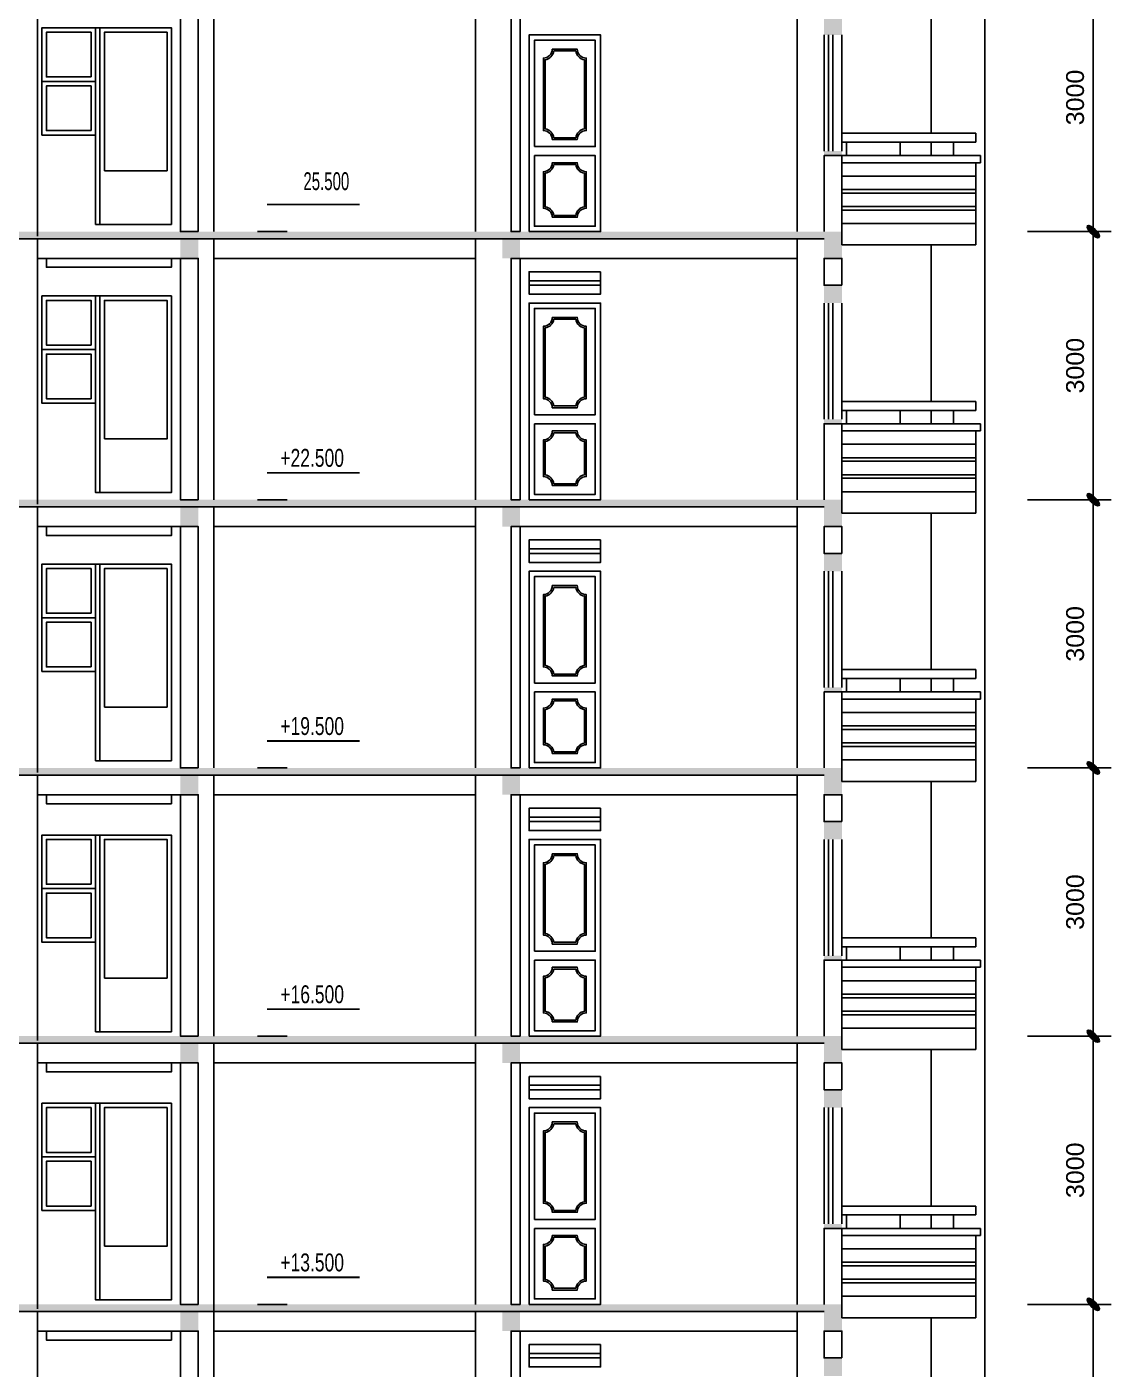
# Model space of a CAD drawing. Extents: x 5324 to 86020, y 1640 to 57560.
# Drawn here: x 19362 to 31492, y 30523 to 45538 of the extents above; entities that cross this region are included whole.
import ezdxf

# ---------------------------------------------------------------- set-up
doc = ezdxf.new("R2010")
doc.units = 0
doc.layers.get('0').update_dxf_attribs({"linetype": 'CONTINUOUS'})
doc.layers.get('DEFPOINTS').update_dxf_attribs({"linetype": 'CONTINUOUS'})
for name, color, linetype in [('BAO', 3, 'CONTINUOUS'), ('CUA', 4, 'CONTINUOUS'), ('DIM', 6, 'CONTINUOUS'), ('MAT_CAT', 5, 'CONTINUOUS'), ('mc1', 7, 'CONTINUOUS'), ('NET', 5, 'CONTINUOUS'), ('TEXT', 7, 'CONTINUOUS'), ('TUONG', 35, 'CONTINUOUS')]:
    doc.layers.add(name, color=color, linetype=linetype)
doc.styles.add('DIM', font='VHELVEN.TTF')
doc.styles.add('VNI-HELVE', font='VHELVEN.TTF')
doc.dimstyles.new('DIM100S', dxfattribs={"dimtxt": 200, "dimasz": 130, "dimexe": 200, "dimexo": 0, "dimgap": 100, "dimtad": 1, "dimdec": 0, "dimrnd": 50, "dimzin": 0, "dimdsep": 46, "dimtxsty": 'VNI-HELVE', "dimblk1": 'ARCHTICK', "dimblk2": 'ARCHTICK', "dimsah": 1, "dimcen": 0, "dimclrd": 6, "dimclre": 6, "dimclrt": 6, "dimadec": 0, "dimazin": 0, "dimtfac": 1, "dimtdec": 0, "dimtofl": 0, "dimtmove": 0, "dimatfit": 3, "dimfxl": 0, "dimtolj": 1, "dimtzin": 0, "dimarcsym": 0})

# ---------------------------------------------------------------- blocks, each defined once
blk = doc.blocks.new('_ArchTick')
h = blk.add_hatch(color=256)
edge = h.paths.add_edge_path()
edge.add_ellipse((0, 0), major_axis=(0.5, 0.5), ratio=0.348148, start_angle=0, end_angle=360)
blk.add_ellipse((0, 0), major_axis=(0.5, 0.5), ratio=0.348148)
blk = doc.blocks.new('*D5')
at = {"color": 6, "linetype": 'ByBlock'}
for p, q in [((30555, 34248), (31492, 34248)), ((31292, 31248), (31292, 34248)), ((30555, 31248), (31492, 31248))]:
    blk.add_line(p, q, dxfattribs=at)
at = {"layer": 'DEFPOINTS', "color": 0, "linetype": 'ByBlock'}
for p in [(30555, 34248), (31292, 34248), (30555, 31248)]:
    blk.add_point(p, dxfattribs=at)
at = {"color": 6, "linetype": 'ByBlock', "xscale": 130, "yscale": 130, "zscale": 130}
for p, rotation in [((31292, 34248), 90), ((31292, 31248), 270)]:
    blk.add_blockref('_ArchTick', p, dxfattribs=dict(at, rotation=rotation))
at = {"color": 6, "linetype": 'ByBlock', "insert": (31090, 32748), "char_height": 200, "attachment_point": 5, "rotation": 90, "style": 'VNI-HELVE'}
blk.add_mtext('\\A1;3000', dxfattribs=at)
blk = doc.blocks.new('*D27')
at = {"color": 6, "linetype": 'ByBlock'}
for p, q in [((30555, 31248), (31492, 31248)), ((31292, 28248), (31292, 31248)), ((30555, 28248), (31492, 28248))]:
    blk.add_line(p, q, dxfattribs=at)
at = {"layer": 'DEFPOINTS', "color": 0, "linetype": 'ByBlock'}
for p in [(30555, 31248), (31292, 31248), (30555, 28248)]:
    blk.add_point(p, dxfattribs=at)
at = {"color": 6, "linetype": 'ByBlock', "xscale": 130, "yscale": 130, "zscale": 130}
for p, rotation in [((31292, 31248), 90), ((31292, 28248), 270)]:
    blk.add_blockref('_ArchTick', p, dxfattribs=dict(at, rotation=rotation))
at = {"color": 6, "linetype": 'ByBlock', "insert": (31090, 29748), "char_height": 200, "attachment_point": 5, "rotation": 90, "style": 'VNI-HELVE'}
blk.add_mtext('\\A1;3000', dxfattribs=at)
blk = doc.blocks.new('SB6')
at = {"layer": 'TEXT'}
blk.add_line((-160, 0), (169, 0), dxfattribs=at)
blk.add_lwpolyline([(0, 0, 0, 150, 0), (0, 150, 0, 0, 0), (0, 340, 20, 20, 0)], format="xyseb", dxfattribs=at)
at = {"layer": 'TEXT', "const_width": 20}
blk.add_lwpolyline([(-56, 302), (983, 302)], dxfattribs=at)
at = {"layer": 'TEXT', "color": 7, "style": 'DIM'}
blk.add_attdef('+0.000', (94, 369), '', height=150, dxfattribs=at)
blk = doc.blocks.new('*D31')
at = {"color": 6, "linetype": 'ByBlock'}
for p, q in [((30555, 46248), (31492, 46248)), ((31292, 43248), (31292, 46248)), ((30555, 43248), (31492, 43248))]:
    blk.add_line(p, q, dxfattribs=at)
at = {"layer": 'DEFPOINTS', "color": 0, "linetype": 'ByBlock'}
for p in [(30555, 46248), (31292, 46248), (30555, 43248)]:
    blk.add_point(p, dxfattribs=at)
at = {"color": 6, "linetype": 'ByBlock', "xscale": 130, "yscale": 130, "zscale": 130}
for p, rotation in [((31292, 46248), 90), ((31292, 43248), 270)]:
    blk.add_blockref('_ArchTick', p, dxfattribs=dict(at, rotation=rotation))
at = {"color": 6, "linetype": 'ByBlock', "insert": (31090, 44748), "char_height": 200, "attachment_point": 5, "rotation": 90, "style": 'VNI-HELVE'}
blk.add_mtext('\\A1;3000', dxfattribs=at)
blk = doc.blocks.new('*D32')
at = {"color": 6, "linetype": 'ByBlock'}
for p, q in [((30555, 43248), (31492, 43248)), ((31292, 40248), (31292, 43248)), ((30555, 40248), (31492, 40248))]:
    blk.add_line(p, q, dxfattribs=at)
at = {"layer": 'DEFPOINTS', "color": 0, "linetype": 'ByBlock'}
for p in [(30555, 43248), (31292, 43248), (30555, 40248)]:
    blk.add_point(p, dxfattribs=at)
at = {"color": 6, "linetype": 'ByBlock', "xscale": 130, "yscale": 130, "zscale": 130}
for p, rotation in [((31292, 43248), 90), ((31292, 40248), 270)]:
    blk.add_blockref('_ArchTick', p, dxfattribs=dict(at, rotation=rotation))
at = {"color": 6, "linetype": 'ByBlock', "insert": (31090, 41748), "char_height": 200, "attachment_point": 5, "rotation": 90, "style": 'VNI-HELVE'}
blk.add_mtext('\\A1;3000', dxfattribs=at)
blk = doc.blocks.new('*D33')
at = {"color": 6, "linetype": 'ByBlock'}
for p, q in [((30555, 40248), (31492, 40248)), ((31292, 37248), (31292, 40248)), ((30555, 37248), (31492, 37248))]:
    blk.add_line(p, q, dxfattribs=at)
at = {"layer": 'DEFPOINTS', "color": 0, "linetype": 'ByBlock'}
for p in [(30555, 40248), (31292, 40248), (30555, 37248)]:
    blk.add_point(p, dxfattribs=at)
at = {"color": 6, "linetype": 'ByBlock', "xscale": 130, "yscale": 130, "zscale": 130}
for p, rotation in [((31292, 40248), 90), ((31292, 37248), 270)]:
    blk.add_blockref('_ArchTick', p, dxfattribs=dict(at, rotation=rotation))
at = {"color": 6, "linetype": 'ByBlock', "insert": (31090, 38748), "char_height": 200, "attachment_point": 5, "rotation": 90, "style": 'VNI-HELVE'}
blk.add_mtext('\\A1;3000', dxfattribs=at)
blk = doc.blocks.new('*D34')
at = {"color": 6, "linetype": 'ByBlock'}
for p, q in [((30555, 37248), (31492, 37248)), ((31292, 34248), (31292, 37248)), ((30555, 34248), (31492, 34248))]:
    blk.add_line(p, q, dxfattribs=at)
at = {"layer": 'DEFPOINTS', "color": 0, "linetype": 'ByBlock'}
for p in [(30555, 37248), (31292, 37248), (30555, 34248)]:
    blk.add_point(p, dxfattribs=at)
at = {"color": 6, "linetype": 'ByBlock', "xscale": 130, "yscale": 130, "zscale": 130}
for p, rotation in [((31292, 37248), 90), ((31292, 34248), 270)]:
    blk.add_blockref('_ArchTick', p, dxfattribs=dict(at, rotation=rotation))
at = {"color": 6, "linetype": 'ByBlock', "insert": (31090, 35748), "char_height": 200, "attachment_point": 5, "rotation": 90, "style": 'VNI-HELVE'}
blk.add_mtext('\\A1;3000', dxfattribs=at)
blk = doc.blocks.new('*D35')
at = {"color": 6, "linetype": 'ByBlock'}
for p, q in [((30555, 43248), (31492, 43248)), ((31292, 40248), (31292, 43248)), ((30555, 40248), (31492, 40248))]:
    blk.add_line(p, q, dxfattribs=at)
at = {"layer": 'DEFPOINTS', "color": 0, "linetype": 'ByBlock'}
for p in [(30555, 43248), (31292, 43248), (30555, 40248)]:
    blk.add_point(p, dxfattribs=at)
at = {"color": 6, "linetype": 'ByBlock', "xscale": 130, "yscale": 130, "zscale": 130}
for p, rotation in [((31292, 43248), 90), ((31292, 40248), 270)]:
    blk.add_blockref('_ArchTick', p, dxfattribs=dict(at, rotation=rotation))
at = {"color": 6, "linetype": 'ByBlock', "insert": (31090, 41748), "char_height": 200, "attachment_point": 5, "rotation": 90, "style": 'VNI-HELVE'}
blk.add_mtext('\\A1;3000', dxfattribs=at)

msp = doc.modelspace()

# ---------------------------------------------------------------- linework, layer by layer
at = {"layer": 'BAO', "color": 3, "linetype": 'Continuous'}
for p, q in [((29480.8, 44098.1), (29480.8, 44248.1)), ((29480.8, 41098.1), (29480.8, 41248.1)), ((29480.8, 38098.1), (29480.8, 38248.1)), ((29480.8, 35098.1), (29480.8, 35248.1)), ((29480.8, 32098.1), (29480.8, 32248.1))]:
    msp.add_line(p, q, dxfattribs=at)
msp.add_lwpolyline([(28480.4, 42648.1), (28280.4, 42648.1), (28280.4, 42948.1), (28480.4, 42948.1)], close=True, dxfattribs=at)
at = {"layer": 'CUA', "color": 4, "linetype": 'ByBlock'}
for p, q in [((20180.4, 43328.1), (20180.4, 45528.1)), ((20180.4, 45528.1), (20980.4, 45528.1))]:
    msp.add_line(p, q, dxfattribs=at)
at = {"layer": 'CUA', "color": 4}
for p, q in [((29980.4, 44248.1), (29980.4, 44348.1)), ((28530.4, 44246.1), (28530.4, 44098.1)), ((29130.4, 44246.1), (29130.4, 44098.1)), ((29730.4, 44246.1), (29730.4, 44098.1)), ((28480.4, 44098.1), (30030.4, 44098.1)), ((28480.4, 44098.1), (28480.4, 44018.1)), ((28480.4, 44018.1), (30030.4, 44018.1)), ((29980.4, 43098.1), (29980.4, 44018.1)), ((30030.4, 44018.1), (30030.4, 44098.1)), ((28480.4, 43868.1), (29980.4, 43868.1)), ((28480.4, 43718.1), (29980.4, 43718.1)), ((28480.4, 43678.1), (29980.4, 43678.1)), ((28480.4, 43528.1), (29980.4, 43528.1)), ((28480.4, 43488.1), (29980.4, 43488.1)), ((28480.4, 43338.1), (29980.4, 43338.1)), ((29980.4, 43098.1), (28480.4, 43098.1)), ((29980.4, 41248.1), (29980.4, 41348.1)), ((28530.4, 41246.1), (28530.4, 41098.1)), ((29130.4, 41246.1), (29130.4, 41098.1)), ((29730.4, 41246.1), (29730.4, 41098.1)), ((28480.4, 41098.1), (30030.4, 41098.1)), ((28480.4, 41098.1), (28480.4, 41018.1)), ((28480.4, 40098.1), (28480.4, 41018.1)), ((28480.4, 41018.1), (30030.4, 41018.1)), ((29980.4, 40098.1), (29980.4, 41018.1)), ((30030.4, 41018.1), (30030.4, 41098.1)), ((28480.4, 40868.1), (29980.4, 40868.1)), ((28480.4, 40718.1), (29980.4, 40718.1)), ((28480.4, 40678.1), (29980.4, 40678.1)), ((28480.4, 40528.1), (29980.4, 40528.1)), ((28480.4, 40488.1), (29980.4, 40488.1)), ((28480.4, 40338.1), (29980.4, 40338.1)), ((29980.4, 40098.1), (28480.4, 40098.1)), ((29980.4, 38248.1), (29980.4, 38348.1)), ((28530.4, 38246.1), (28530.4, 38098.1)), ((29130.4, 38246.1), (29130.4, 38098.1)), ((29730.4, 38246.1), (29730.4, 38098.1)), ((28480.4, 38098.1), (30030.4, 38098.1)), ((28480.4, 38098.1), (28480.4, 38018.1)), ((28480.4, 37098.1), (28480.4, 38018.1)), ((28480.4, 38018.1), (30030.4, 38018.1)), ((29980.4, 37098.1), (29980.4, 38018.1)), ((30030.4, 38018.1), (30030.4, 38098.1)), ((28480.4, 37868.1), (29980.4, 37868.1)), ((28480.4, 37718.1), (29980.4, 37718.1)), ((28480.4, 37678.1), (29980.4, 37678.1)), ((28480.4, 37528.1), (29980.4, 37528.1)), ((28480.4, 37488.1), (29980.4, 37488.1)), ((28480.4, 37338.1), (29980.4, 37338.1)), ((29980.4, 37098.1), (28480.4, 37098.1)), ((29980.4, 35248.1), (29980.4, 35348.1)), ((28530.4, 35246.1), (28530.4, 35098.1)), ((29130.4, 35246.1), (29130.4, 35098.1)), ((29730.4, 35246.1), (29730.4, 35098.1)), ((28480.4, 35098.1), (30030.4, 35098.1)), ((28480.4, 35098.1), (28480.4, 35018.1)), ((28480.4, 35018.1), (30030.4, 35018.1)), ((29980.4, 34098.1), (29980.4, 35018.1)), ((30030.4, 35018.1), (30030.4, 35098.1)), ((28480.4, 34868.1), (29980.4, 34868.1)), ((28480.4, 34718.1), (29980.4, 34718.1)), ((28480.4, 34678.1), (29980.4, 34678.1)), ((28480.4, 34528.1), (29980.4, 34528.1)), ((28480.4, 34488.1), (29980.4, 34488.1)), ((28480.4, 34338.1), (29980.4, 34338.1)), ((29980.4, 34098.1), (28480.4, 34098.1)), ((29980.4, 32248.1), (29980.4, 32348.1)), ((28530.4, 32246.1), (28530.4, 32098.1)), ((29130.4, 32246.1), (29130.4, 32098.1)), ((29730.4, 32246.1), (29730.4, 32098.1)), ((28480.4, 32098.1), (28480.4, 32018.1)), ((28480.4, 32098.1), (30030.4, 32098.1)), ((28480.4, 32018.1), (30030.4, 32018.1)), ((28480.4, 31098.1), (28480.4, 32018.1)), ((29980.4, 31098.1), (29980.4, 32018.1)), ((30030.4, 32018.1), (30030.4, 32098.1)), ((28480.4, 31868.1), (29980.4, 31868.1)), ((28480.4, 31718.1), (29980.4, 31718.1)), ((28480.4, 31678.1), (29980.4, 31678.1)), ((28480.4, 31528.1), (29980.4, 31528.1)), ((28480.4, 31488.1), (29980.4, 31488.1)), ((28480.4, 31338.1), (29980.4, 31338.1)), ((29980.4, 31098.1), (28480.4, 31098.1))]:
    msp.add_line(p, q, dxfattribs=at)
at = {"layer": 'CUA', "color": 4, "linetype": 'Continuous'}
msp.add_line((20180.4, 40328.1), (20180.4, 42528.1), dxfattribs=at)
at = {"layer": 'CUA', "color": 4, "linetype": 'ByBlock'}
for points in [[(20130.4, 44928.1), (19530.4, 44928.1), (19530.4, 45528.1), (20130.4, 45528.1)], [(20080.4, 44978.1), (19580.4, 44978.1), (19580.4, 45478.1), (20080.4, 45478.1)], [(20130.4, 44328.1), (19530.4, 44328.1), (19530.4, 44928.1), (20130.4, 44928.1)], [(20080.4, 44378.1), (19580.4, 44378.1), (19580.4, 44878.1), (20080.4, 44878.1)], [(20980.4, 42948.1), (19580.4, 42948.1), (19580.4, 42848.1), (20980.4, 42848.1)], [(25780.4, 42798.1), (24980.4, 42798.1), (24980.4, 42698.1), (25780.4, 42698.1)], [(25780.4, 42648.1), (24980.4, 42648.1), (24980.4, 42698.1), (25780.4, 42698.1)], [(25780.4, 42648.1), (24980.4, 42648.1), (24980.4, 42548.1), (25780.4, 42548.1)]]:
    msp.add_lwpolyline(points, close=True, dxfattribs=at)
at = {"layer": 'CUA', "color": 4}
for points in [[(20180.4, 43328.1), (20180.4, 45528.1), (20130.4, 45528.1), (20130.4, 43328.1), (20180.4, 43328.1)], [(29980.4, 44348.1), (28480.4, 44348.1), (28480.4, 44248.1), (29980.4, 44248.1)], [(20180.4, 40328.1), (20180.4, 42528.1), (20130.4, 42528.1), (20130.4, 40328.1), (20180.4, 40328.1)], [(29980.4, 41348.1), (28480.4, 41348.1), (28480.4, 41248.1), (29980.4, 41248.1)], [(20180.4, 37328.1), (20180.4, 39528.1), (20130.4, 39528.1), (20130.4, 37328.1), (20180.4, 37328.1)], [(29980.4, 38348.1), (28480.4, 38348.1), (28480.4, 38248.1), (29980.4, 38248.1)], [(20180.4, 34298.1), (20180.4, 36498.1), (20130.4, 36498.1), (20130.4, 34298.1), (20180.4, 34298.1)], [(29980.4, 35348.1), (28480.4, 35348.1), (28480.4, 35248.1), (29980.4, 35248.1)], [(20180.4, 31298.1), (20180.4, 33498.1), (20130.4, 33498.1), (20130.4, 31298.1), (20180.4, 31298.1)], [(29980.4, 32348.1), (28480.4, 32348.1), (28480.4, 32248.1), (29980.4, 32248.1)]]:
    msp.add_lwpolyline(points, dxfattribs=at)
for points in [[(20180.4, 43328.1), (20980.4, 43328.1), (20980.4, 45528.1), (20180.4, 45528.1)], [(20230.4, 43928.1), (20930.4, 43928.1), (20930.4, 45478.1), (20230.4, 45478.1)], [(20180.4, 40328.1), (20980.4, 40328.1), (20980.4, 42528.1), (20180.4, 42528.1)], [(20230.4, 40928.1), (20930.4, 40928.1), (20930.4, 42478.1), (20230.4, 42478.1)], [(20180.4, 37328.1), (20980.4, 37328.1), (20980.4, 39528.1), (20180.4, 39528.1)], [(20230.4, 37928.1), (20930.4, 37928.1), (20930.4, 39478.1), (20230.4, 39478.1)], [(20180.4, 34298.1), (20980.4, 34298.1), (20980.4, 36498.1), (20180.4, 36498.1)], [(20230.4, 34898.1), (20930.4, 34898.1), (20930.4, 36448.1), (20230.4, 36448.1)], [(20180.4, 31298.1), (20980.4, 31298.1), (20980.4, 33498.1), (20180.4, 33498.1)], [(20230.4, 31898.1), (20930.4, 31898.1), (20930.4, 33448.1), (20230.4, 33448.1)]]:
    msp.add_lwpolyline(points, close=True, dxfattribs=at)
at = {"layer": 'DIM', "color": 4}
for points in [[(25040.4, 44198.1), (25720.4, 44198.1), (25720.4, 45388.1), (25040.4, 45388.1)], [(25040.4, 44098.1), (25720.4, 44098.1), (25720.4, 43308.1), (25040.4, 43308.1)], [(25040.4, 41198.1), (25720.4, 41198.1), (25720.4, 42388.1), (25040.4, 42388.1)], [(25040.4, 41098.1), (25720.4, 41098.1), (25720.4, 40308.1), (25040.4, 40308.1)], [(25040.4, 38198.1), (25720.4, 38198.1), (25720.4, 39388.1), (25040.4, 39388.1)], [(25040.4, 38098.1), (25720.4, 38098.1), (25720.4, 37308.1), (25040.4, 37308.1)], [(25040.4, 35198.1), (25720.4, 35198.1), (25720.4, 36388.1), (25040.4, 36388.1)], [(25040.4, 35098.1), (25720.4, 35098.1), (25720.4, 34308.1), (25040.4, 34308.1)], [(25040.4, 32198.1), (25720.4, 32198.1), (25720.4, 33388.1), (25040.4, 33388.1)], [(25040.4, 32098.1), (25720.4, 32098.1), (25720.4, 31308.1), (25040.4, 31308.1)]]:
    msp.add_lwpolyline(points, close=True, dxfattribs=at)
at = {"layer": 'DIM', "color": 6}
for points in [[(25240.4, 45288.1), (25520.4, 45288.1, 0.4142136), (25620.4, 45188.1), (25620.4, 44378.1, 0.4142136), (25520.4, 44278.1), (25240.4, 44278.1, 0.4142136), (25140.4, 44378.1), (25140.4, 45188.1, 0.4142136)], [(25258.7, 45268.1), (25502.1, 45268.1, 0.3191977), (25600.4, 45169.8), (25600.4, 44396.4, 0.3191977), (25502.1, 44298.1), (25258.7, 44298.1, 0.3191977), (25160.4, 44396.4), (25160.4, 45169.8, 0.3191977)], [(25240.4, 43408.1, 0.4142136), (25140.4, 43508.1), (25140.4, 43918.1, 0.4142136), (25240.4, 44018.1), (25520.4, 44018.1, 0.4142136), (25620.4, 43918.1), (25620.4, 43508.1, 0.4142136), (25520.4, 43408.1)], [(25258.7, 43428.1, 0.3191977), (25160.4, 43526.4), (25160.4, 43899.8, 0.3191977), (25258.7, 43998.1), (25502.1, 43998.1, 0.3191977), (25600.4, 43899.8), (25600.4, 43526.4, 0.3191977), (25502.1, 43428.1)], [(25240.4, 42288.1), (25520.4, 42288.1, 0.4142136), (25620.4, 42188.1), (25620.4, 41378.1, 0.4142136), (25520.4, 41278.1), (25240.4, 41278.1, 0.4142136), (25140.4, 41378.1), (25140.4, 42188.1, 0.4142136)], [(25258.7, 42268.1), (25502.1, 42268.1, 0.3191977), (25600.4, 42169.8), (25600.4, 41396.4, 0.3191977), (25502.1, 41298.1), (25258.7, 41298.1, 0.3191977), (25160.4, 41396.4), (25160.4, 42169.8, 0.3191977)], [(25240.4, 40408.1, 0.4142136), (25140.4, 40508.1), (25140.4, 40918.1, 0.4142136), (25240.4, 41018.1), (25520.4, 41018.1, 0.4142136), (25620.4, 40918.1), (25620.4, 40508.1, 0.4142136), (25520.4, 40408.1)], [(25258.7, 40428.1, 0.3191977), (25160.4, 40526.4), (25160.4, 40899.8, 0.3191977), (25258.7, 40998.1), (25502.1, 40998.1, 0.3191977), (25600.4, 40899.8), (25600.4, 40526.4, 0.3191977), (25502.1, 40428.1)], [(25240.4, 39288.1), (25520.4, 39288.1, 0.4142136), (25620.4, 39188.1), (25620.4, 38378.1, 0.4142136), (25520.4, 38278.1), (25240.4, 38278.1, 0.4142136), (25140.4, 38378.1), (25140.4, 39188.1, 0.4142136)], [(25258.7, 39268.1), (25502.1, 39268.1, 0.3191977), (25600.4, 39169.8), (25600.4, 38396.4, 0.3191977), (25502.1, 38298.1), (25258.7, 38298.1, 0.3191977), (25160.4, 38396.4), (25160.4, 39169.8, 0.3191977)], [(25240.4, 37408.1, 0.4142136), (25140.4, 37508.1), (25140.4, 37918.1, 0.4142136), (25240.4, 38018.1), (25520.4, 38018.1, 0.4142136), (25620.4, 37918.1), (25620.4, 37508.1, 0.4142136), (25520.4, 37408.1)], [(25258.7, 37428.1, 0.3191977), (25160.4, 37526.4), (25160.4, 37899.8, 0.3191977), (25258.7, 37998.1), (25502.1, 37998.1, 0.3191977), (25600.4, 37899.8), (25600.4, 37526.4, 0.3191977), (25502.1, 37428.1)], [(25240.4, 36288.1), (25520.4, 36288.1, 0.4142136), (25620.4, 36188.1), (25620.4, 35378.1, 0.4142136), (25520.4, 35278.1), (25240.4, 35278.1, 0.4142136), (25140.4, 35378.1), (25140.4, 36188.1, 0.4142136)], [(25258.7, 36268.1), (25502.1, 36268.1, 0.3191977), (25600.4, 36169.8), (25600.4, 35396.4, 0.3191977), (25502.1, 35298.1), (25258.7, 35298.1, 0.3191977), (25160.4, 35396.4), (25160.4, 36169.8, 0.3191977)], [(25240.4, 34408.1, 0.4142136), (25140.4, 34508.1), (25140.4, 34918.1, 0.4142136), (25240.4, 35018.1), (25520.4, 35018.1, 0.4142136), (25620.4, 34918.1), (25620.4, 34508.1, 0.4142136), (25520.4, 34408.1)], [(25258.7, 34428.1, 0.3191977), (25160.4, 34526.4), (25160.4, 34899.8, 0.3191977), (25258.7, 34998.1), (25502.1, 34998.1, 0.3191977), (25600.4, 34899.8), (25600.4, 34526.4, 0.3191977), (25502.1, 34428.1)], [(25240.4, 33288.1), (25520.4, 33288.1, 0.4142136), (25620.4, 33188.1), (25620.4, 32378.1, 0.4142136), (25520.4, 32278.1), (25240.4, 32278.1, 0.4142136), (25140.4, 32378.1), (25140.4, 33188.1, 0.4142136)], [(25258.7, 33268.1), (25502.1, 33268.1, 0.3191977), (25600.4, 33169.8), (25600.4, 32396.4, 0.3191977), (25502.1, 32298.1), (25258.7, 32298.1, 0.3191977), (25160.4, 32396.4), (25160.4, 33169.8, 0.3191977)], [(25240.4, 31408.1, 0.4142136), (25140.4, 31508.1), (25140.4, 31918.1, 0.4142136), (25240.4, 32018.1), (25520.4, 32018.1, 0.4142136), (25620.4, 31918.1), (25620.4, 31508.1, 0.4142136), (25520.4, 31408.1)], [(25258.7, 31428.1, 0.3191977), (25160.4, 31526.4), (25160.4, 31899.8, 0.3191977), (25258.7, 31998.1), (25502.1, 31998.1, 0.3191977), (25600.4, 31899.8), (25600.4, 31526.4, 0.3191977), (25502.1, 31428.1)]]:
    msp.add_lwpolyline(points, format="xyb", close=True, dxfattribs=at)
at = {"layer": 'MAT_CAT', "color": 5, "linetype": 'Continuous'}
for points in [[(10080.4, 43168.1), (28280.4, 43168.1)], [(10080.4, 40168.1), (28280.4, 40168.1)], [(10080.4, 37168.1), (28280.4, 37168.1)], [(10080.4, 34168.1), (28280.4, 34168.1)], [(10080.4, 31168.1), (28280.4, 31168.1)]]:
    msp.add_lwpolyline(points, dxfattribs=at)
at = {"layer": 'mc1', "color": 4, "linetype": 'ByBlock'}
for p, q in [((28280.4, 44148.1), (28280.4, 45448.1)), ((28330.4, 44148.1), (28330.4, 45448.1)), ((28380.4, 44148.1), (28380.4, 45448.1)), ((20180.4, 42528.1), (20980.4, 42528.1)), ((28280.4, 41148.1), (28280.4, 42448.1)), ((28330.4, 41148.1), (28330.4, 42448.1)), ((28380.4, 41148.1), (28380.4, 42448.1)), ((20180.4, 37328.1), (20180.4, 39528.1)), ((20180.4, 39528.1), (20980.4, 39528.1)), ((28280.4, 38148.1), (28280.4, 39448.1)), ((28330.4, 38148.1), (28330.4, 39448.1)), ((28380.4, 38148.1), (28380.4, 39448.1)), ((20180.4, 34298.1), (20180.4, 36498.1)), ((20180.4, 36498.1), (20980.4, 36498.1)), ((28280.4, 35148.1), (28280.4, 36448.1)), ((28330.4, 35148.1), (28330.4, 36448.1)), ((28380.4, 35148.1), (28380.4, 36448.1)), ((25780.4, 33798.1), (24980.4, 33798.1)), ((24980.4, 33798.1), (24980.4, 33698.1)), ((25780.4, 33698.1), (25780.4, 33798.1)), ((24980.4, 33698.1), (25780.4, 33698.1)), ((20180.4, 31298.1), (20180.4, 33498.1)), ((20180.4, 33498.1), (20980.4, 33498.1)), ((28280.4, 32148.1), (28280.4, 33448.1)), ((28330.4, 32148.1), (28330.4, 33448.1)), ((28380.4, 32148.1), (28380.4, 33448.1))]:
    msp.add_line(p, q, dxfattribs=at)
for points in [[(20980.4, 42948.1), (19580.4, 42948.1), (19580.4, 42848.1), (20980.4, 42848.1)], [(20130.4, 41928.1), (19530.4, 41928.1), (19530.4, 42528.1), (20130.4, 42528.1)], [(20080.4, 41978.1), (19580.4, 41978.1), (19580.4, 42478.1), (20080.4, 42478.1)], [(20130.4, 41328.1), (19530.4, 41328.1), (19530.4, 41928.1), (20130.4, 41928.1)], [(20080.4, 41378.1), (19580.4, 41378.1), (19580.4, 41878.1), (20080.4, 41878.1)], [(20980.4, 39948.1), (19580.4, 39948.1), (19580.4, 39848.1), (20980.4, 39848.1)], [(25780.4, 39798.1), (24980.4, 39798.1), (24980.4, 39698.1), (25780.4, 39698.1)], [(25780.4, 39648.1), (24980.4, 39648.1), (24980.4, 39698.1), (25780.4, 39698.1)], [(25780.4, 39648.1), (24980.4, 39648.1), (24980.4, 39548.1), (25780.4, 39548.1)], [(20130.4, 38928.1), (19530.4, 38928.1), (19530.4, 39528.1), (20130.4, 39528.1)], [(20080.4, 38978.1), (19580.4, 38978.1), (19580.4, 39478.1), (20080.4, 39478.1)], [(20130.4, 38328.1), (19530.4, 38328.1), (19530.4, 38928.1), (20130.4, 38928.1)], [(20080.4, 38378.1), (19580.4, 38378.1), (19580.4, 38878.1), (20080.4, 38878.1)], [(20980.4, 36948.1), (19580.4, 36948.1), (19580.4, 36848.1), (20980.4, 36848.1)], [(25780.4, 36798.1), (24980.4, 36798.1), (24980.4, 36698.1), (25780.4, 36698.1)], [(25780.4, 36648.1), (24980.4, 36648.1), (24980.4, 36698.1), (25780.4, 36698.1)], [(25780.4, 36648.1), (24980.4, 36648.1), (24980.4, 36548.1), (25780.4, 36548.1)], [(20130.4, 35898.1), (19530.4, 35898.1), (19530.4, 36498.1), (20130.4, 36498.1)], [(20080.4, 35948.1), (19580.4, 35948.1), (19580.4, 36448.1), (20080.4, 36448.1)], [(20130.4, 35298.1), (19530.4, 35298.1), (19530.4, 35898.1), (20130.4, 35898.1)], [(20080.4, 35348.1), (19580.4, 35348.1), (19580.4, 35848.1), (20080.4, 35848.1)], [(20980.4, 33948.1), (19580.4, 33948.1), (19580.4, 33848.1), (20980.4, 33848.1)], [(25780.4, 33648.1), (24980.4, 33648.1), (24980.4, 33698.1), (25780.4, 33698.1)], [(25780.4, 33648.1), (24980.4, 33648.1), (24980.4, 33548.1), (25780.4, 33548.1)], [(20130.4, 32898.1), (19530.4, 32898.1), (19530.4, 33498.1), (20130.4, 33498.1)], [(20080.4, 32948.1), (19580.4, 32948.1), (19580.4, 33448.1), (20080.4, 33448.1)], [(20130.4, 32298.1), (19530.4, 32298.1), (19530.4, 32898.1), (20130.4, 32898.1)], [(20080.4, 32348.1), (19580.4, 32348.1), (19580.4, 32848.1), (20080.4, 32848.1)], [(20980.4, 30948.1), (19580.4, 30948.1), (19580.4, 30848.1), (20980.4, 30848.1)], [(25780.4, 30798.1), (24980.4, 30798.1), (24980.4, 30698.1), (25780.4, 30698.1)], [(25780.4, 30648.1), (24980.4, 30648.1), (24980.4, 30698.1), (25780.4, 30698.1)], [(25780.4, 30648.1), (24980.4, 30648.1), (24980.4, 30548.1), (25780.4, 30548.1)]]:
    msp.add_lwpolyline(points, close=True, dxfattribs=at)
at = {"layer": 'mc1', "color": 5, "linetype": 'ByBlock'}
for points in [[(28480.4, 45648.1), (28280.4, 45648.1), (28480.4, 45448.1), (28280.4, 45448.1)], [(17280.4, 43168.1), (17280.4, 43248.1), (21080.4, 43168.1), (21080.4, 43248.1)], [(21080.4, 43248.1), (21280.4, 43248.1), (21080.4, 42948.1), (21280.4, 42948.1)], [(21080.4, 43248.1), (21280.4, 43248.1), (21080.4, 42948.1), (21280.4, 42948.1)], [(28280.4, 43248.1), (21280.4, 43248.1), (28280.4, 43168.1), (21280.4, 43168.1)], [(28280.4, 43248.1), (21280.4, 43248.1), (28280.4, 43168.1), (21280.4, 43168.1)], [(24680.4, 43248.1), (24880.4, 43248.1), (24680.4, 42948.1), (24880.4, 42948.1)], [(24680.4, 43248.1), (24880.4, 43248.1), (24680.4, 42948.1), (24880.4, 42948.1)], [(28480.4, 43248.1), (28280.4, 43248.1), (28480.4, 42948.1), (28280.4, 42948.1)], [(28280.4, 43248.1), (28480.4, 43248.1), (28280.4, 42948.1), (28480.4, 42948.1)], [(28480.4, 42648.1), (28280.4, 42648.1), (28480.4, 42448.1), (28280.4, 42448.1)], [(17280.4, 40168.1), (17280.4, 40248.1), (21080.4, 40168.1), (21080.4, 40248.1)], [(21080.4, 40248.1), (21280.4, 40248.1), (21080.4, 39948.1), (21280.4, 39948.1)], [(21080.4, 40248.1), (21280.4, 40248.1), (21080.4, 39948.1), (21280.4, 39948.1)], [(28280.4, 40248.1), (21280.4, 40248.1), (28280.4, 40168.1), (21280.4, 40168.1)], [(28280.4, 40248.1), (21280.4, 40248.1), (28280.4, 40168.1), (21280.4, 40168.1)], [(24680.4, 40248.1), (24880.4, 40248.1), (24680.4, 39948.1), (24880.4, 39948.1)], [(24680.4, 40248.1), (24880.4, 40248.1), (24680.4, 39948.1), (24880.4, 39948.1)], [(28280.4, 40248.1), (28480.4, 40248.1), (28280.4, 39948.1), (28480.4, 39948.1)], [(28480.4, 40248.1), (28280.4, 40248.1), (28480.4, 39948.1), (28280.4, 39948.1)], [(28480.4, 39648.1), (28280.4, 39648.1), (28480.4, 39448.1), (28280.4, 39448.1)], [(17280.4, 37168.1), (17280.4, 37248.1), (21080.4, 37168.1), (21080.4, 37248.1)], [(21080.4, 37248.1), (21280.4, 37248.1), (21080.4, 36948.1), (21280.4, 36948.1)], [(21080.4, 37248.1), (21280.4, 37248.1), (21080.4, 36948.1), (21280.4, 36948.1)], [(28280.4, 37248.1), (21280.4, 37248.1), (28280.4, 37168.1), (21280.4, 37168.1)], [(28280.4, 37248.1), (21280.4, 37248.1), (28280.4, 37168.1), (21280.4, 37168.1)], [(24680.4, 37248.1), (24880.4, 37248.1), (24680.4, 36948.1), (24880.4, 36948.1)], [(24680.4, 37248.1), (24880.4, 37248.1), (24680.4, 36948.1), (24880.4, 36948.1)], [(28280.4, 37248.1), (28480.4, 37248.1), (28280.4, 36948.1), (28480.4, 36948.1)], [(28480.4, 37248.1), (28280.4, 37248.1), (28480.4, 36948.1), (28280.4, 36948.1)], [(28480.4, 36648.1), (28280.4, 36648.1), (28480.4, 36448.1), (28280.4, 36448.1)], [(17280.4, 34168.1), (17280.4, 34248.1), (21080.4, 34168.1), (21080.4, 34248.1)], [(21080.4, 34248.1), (21280.4, 34248.1), (21080.4, 33948.1), (21280.4, 33948.1)], [(21080.4, 34248.1), (21280.4, 34248.1), (21080.4, 33948.1), (21280.4, 33948.1)], [(28280.4, 34248.1), (21280.4, 34248.1), (28280.4, 34168.1), (21280.4, 34168.1)], [(28280.4, 34248.1), (21280.4, 34248.1), (28280.4, 34168.1), (21280.4, 34168.1)], [(24680.4, 34248.1), (24880.4, 34248.1), (24680.4, 33948.1), (24880.4, 33948.1)], [(24680.4, 34248.1), (24880.4, 34248.1), (24680.4, 33948.1), (24880.4, 33948.1)], [(28280.4, 34248.1), (28480.4, 34248.1), (28280.4, 33948.1), (28480.4, 33948.1)], [(28480.4, 34248.1), (28280.4, 34248.1), (28480.4, 33948.1), (28280.4, 33948.1)], [(28480.4, 33648.1), (28280.4, 33648.1), (28480.4, 33448.1), (28280.4, 33448.1)], [(17280.4, 31168.1), (17280.4, 31248.1), (21080.4, 31168.1), (21080.4, 31248.1)], [(21080.4, 31248.1), (21280.4, 31248.1), (21080.4, 30948.1), (21280.4, 30948.1)], [(21080.4, 31248.1), (21280.4, 31248.1), (21080.4, 30948.1), (21280.4, 30948.1)], [(28280.4, 31248.1), (21280.4, 31248.1), (28280.4, 31168.1), (21280.4, 31168.1)], [(28280.4, 31248.1), (21280.4, 31248.1), (28280.4, 31168.1), (21280.4, 31168.1)], [(24680.4, 31248.1), (24880.4, 31248.1), (24680.4, 30948.1), (24880.4, 30948.1)], [(24680.4, 31248.1), (24880.4, 31248.1), (24680.4, 30948.1), (24880.4, 30948.1)], [(28280.4, 31248.1), (28480.4, 31248.1), (28280.4, 30948.1), (28480.4, 30948.1)], [(28480.4, 31248.1), (28280.4, 31248.1), (28480.4, 30948.1), (28280.4, 30948.1)], [(28480.4, 30648.1), (28280.4, 30648.1), (28480.4, 30448.1), (28280.4, 30448.1)]]:
    msp.add_solid(points, dxfattribs=at)
at = {"layer": 'NET', "color": 5, "linetype": 'Continuous'}
for p, q in [((17280.4, 43168.1), (21080.4, 43168.1)), ((17280.4, 40168.1), (21080.4, 40168.1)), ((17280.4, 37168.1), (21080.4, 37168.1)), ((17280.4, 34168.1), (21080.4, 34168.1))]:
    msp.add_line(p, q, dxfattribs=at)
msp.add_lwpolyline([(17280.4, 31168.1), (21080.4, 31168.1)], dxfattribs=at)
for points in [[(28280.4, 44098.1), (28480.4, 44098.1), (28280.4, 44148.1), (28480.4, 44148.1)], [(28280.4, 41098.1), (28480.4, 41098.1), (28280.4, 41148.1), (28480.4, 41148.1)], [(28280.4, 38098.1), (28480.4, 38098.1), (28280.4, 38148.1), (28480.4, 38148.1)], [(28280.4, 35098.1), (28480.4, 35098.1), (28280.4, 35148.1), (28480.4, 35148.1)], [(28280.4, 32098.1), (28480.4, 32098.1), (28280.4, 32148.1), (28480.4, 32148.1)]]:
    msp.add_solid(points, dxfattribs=at)
at = {"layer": 'TEXT', "color": 7}
msp.add_line((21944.4, 43248.1), (22273.8, 43248.1), dxfattribs=at)
msp.add_lwpolyline([(22104.3, 43248.1, 0, 150, 0), (22104.3, 43398.1, 0, 0, 0), (22104.3, 43588.5, 20, 20, 0)], format="xyseb", dxfattribs=at)
at = {"layer": 'TEXT', "color": 7, "const_width": 20}
msp.add_lwpolyline([(22048.5, 43550.1), (23087.2, 43550.1)], dxfattribs=at)
at = {"layer": 'TUONG', "color": 3}
for p, q in [((30080.4, 42948.1), (30080.4, 51198.1)), ((29480.8, 44348.1), (29480.8, 46098.1)), ((28480.4, 43098.1), (28480.4, 44018.1)), ((29480.8, 41348.1), (29480.8, 43098.1)), ((30080.4, 39948.1), (30080.4, 42948.1)), ((29480.8, 38348.1), (29480.8, 40098.1)), ((30080.4, 36948.1), (30080.4, 39948.1)), ((29480.8, 35348.1), (29480.8, 37098.1)), ((30080.4, 33948.1), (30080.4, 36948.1)), ((28480.4, 34098.1), (28480.4, 35018.1)), ((29480.8, 32348.1), (29480.8, 34098.1)), ((30080.4, 30948.1), (30080.4, 33948.1)), ((29480.8, 29348.1), (29480.8, 31098.1)), ((30080.4, 27948.1), (30080.4, 30948.1))]:
    msp.add_line(p, q, dxfattribs=at)
at = {"layer": 'TUONG', "color": 3, "linetype": 'ByBlock'}
for p, q in [((19480.4, 43198.1), (19480.4, 49318.1)), ((21452.4, 43248.1), (21452.4, 46168.1)), ((24380.4, 43248.1), (24380.4, 46168.1)), ((27980.4, 43248.1), (27980.4, 46168.1)), ((28480.4, 44148.1), (28480.4, 45448.1)), ((19480.4, 40198.1), (19480.4, 43168.1)), ((21452.4, 40248.1), (21452.4, 43168.1)), ((24380.4, 40248.1), (24380.4, 43168.1)), ((27980.4, 40248.1), (27980.4, 43168.1)), ((19480.4, 42948.1), (21080.4, 42948.1)), ((24380.4, 42948.1), (21452.4, 42948.1)), ((27980.4, 42948.1), (24780.4, 42948.1)), ((28480.4, 41148.1), (28480.4, 42448.1)), ((19480.4, 37198.1), (19480.4, 40168.1)), ((21452.4, 37248.1), (21452.4, 40168.1)), ((24380.4, 37248.1), (24380.4, 40168.1)), ((27980.4, 37248.1), (27980.4, 40168.1)), ((19480.4, 39948.1), (21080.4, 39948.1)), ((24380.4, 39948.1), (21452.4, 39948.1)), ((27980.4, 39948.1), (24780.4, 39948.1)), ((28480.4, 38148.1), (28480.4, 39448.1)), ((19480.4, 34198.1), (19480.4, 37168.1)), ((21452.4, 34248.1), (21452.4, 37168.1)), ((24380.4, 34248.1), (24380.4, 37168.1)), ((27980.4, 34248.1), (27980.4, 37168.1)), ((19480.4, 36948.1), (21080.4, 36948.1)), ((24380.4, 36948.1), (21452.4, 36948.1)), ((27980.4, 36948.1), (24780.4, 36948.1)), ((28480.4, 35148.1), (28480.4, 36448.1)), ((19480.4, 31198.1), (19480.4, 34168.1)), ((21452.4, 31168.1), (21452.4, 34168.1)), ((24380.4, 31248.1), (24380.4, 34168.1)), ((27980.4, 31248.1), (27980.4, 34168.1)), ((19480.4, 33948.1), (21080.4, 33948.1)), ((24380.4, 33948.1), (21452.4, 33948.1)), ((27980.4, 33948.1), (24780.4, 33948.1)), ((28480.4, 32148.1), (28480.4, 33448.1)), ((19480.4, 28198.1), (19480.4, 31168.1)), ((21452.4, 28248.1), (21452.4, 31168.1)), ((24380.4, 28248.1), (24380.4, 31168.1)), ((27980.4, 28248.1), (27980.4, 31168.1)), ((19480.4, 30948.1), (21080.4, 30948.1)), ((24380.4, 30948.1), (21452.4, 30948.1)), ((27980.4, 30948.1), (24780.4, 30948.1))]:
    msp.add_line(p, q, dxfattribs=at)
for points in [[(21280.4, 43248.1), (21080.4, 43248.1), (21080.4, 45948.1), (21280.4, 45948.1)], [(24880.4, 43248.1), (24780.4, 43248.1), (24780.4, 45948.1), (24880.4, 45948.1)], [(21280.4, 40248.1), (21080.4, 40248.1), (21080.4, 42948.1), (21280.4, 42948.1)], [(24880.4, 40248.1), (24780.4, 40248.1), (24780.4, 42948.1), (24880.4, 42948.1)], [(28480.4, 42648.1), (28280.4, 42648.1), (28280.4, 42948.1), (28480.4, 42948.1)], [(21280.4, 37248.1), (21080.4, 37248.1), (21080.4, 39948.1), (21280.4, 39948.1)], [(24880.4, 37248.1), (24780.4, 37248.1), (24780.4, 39948.1), (24880.4, 39948.1)], [(28480.4, 39648.1), (28280.4, 39648.1), (28280.4, 39948.1), (28480.4, 39948.1)], [(21280.4, 34248.1), (21080.4, 34248.1), (21080.4, 36948.1), (21280.4, 36948.1)], [(24880.4, 34248.1), (24780.4, 34248.1), (24780.4, 36948.1), (24880.4, 36948.1)], [(28480.4, 36648.1), (28280.4, 36648.1), (28280.4, 36948.1), (28480.4, 36948.1)], [(21280.4, 31248.1), (21080.4, 31248.1), (21080.4, 33948.1), (21280.4, 33948.1)], [(24880.4, 31248.1), (24780.4, 31248.1), (24780.4, 33948.1), (24880.4, 33948.1)], [(28480.4, 33648.1), (28280.4, 33648.1), (28280.4, 33948.1), (28480.4, 33948.1)], [(21280.4, 28248.1), (21080.4, 28248.1), (21080.4, 30948.1), (21280.4, 30948.1)], [(24880.4, 28248.1), (24780.4, 28248.1), (24780.4, 30948.1), (24880.4, 30948.1)], [(28480.4, 30648.1), (28280.4, 30648.1), (28280.4, 30948.1), (28480.4, 30948.1)]]:
    msp.add_lwpolyline(points, close=True, dxfattribs=at)
at = {"layer": 'TUONG', "color": 3}
for points in [[(24980.4, 43248.1), (25780.4, 43248.1), (25780.4, 45448.1), (24980.4, 45448.1)], [(24980.4, 40248.1), (25780.4, 40248.1), (25780.4, 42448.1), (24980.4, 42448.1)], [(24980.4, 37248.1), (25780.4, 37248.1), (25780.4, 39448.1), (24980.4, 39448.1)], [(24980.4, 34248.1), (25780.4, 34248.1), (25780.4, 36448.1), (24980.4, 36448.1)], [(24980.4, 31248.1), (25780.4, 31248.1), (25780.4, 33448.1), (24980.4, 33448.1)]]:
    msp.add_lwpolyline(points, close=True, dxfattribs=at)
at = {"layer": 'TUONG', "color": 3, "linetype": 'ByBlock'}
for points in [[(28480.4, 43248.1), (28480.4, 44098.1), (28280.4, 44098.1), (28280.4, 43248.1)], [(28480.4, 40248.1), (28480.4, 41098.1), (28280.4, 41098.1), (28280.4, 40248.1)], [(28480.4, 37248.1), (28480.4, 38098.1), (28280.4, 38098.1), (28280.4, 37248.1)], [(28480.4, 34248.1), (28480.4, 35098.1), (28280.4, 35098.1), (28280.4, 34248.1)], [(28480.4, 31248.1), (28480.4, 32098.1), (28280.4, 32098.1), (28280.4, 31248.1)]]:
    msp.add_lwpolyline(points, dxfattribs=at)

# ---------------------------------------------------------------- block references
at = {"layer": 'TEXT', "color": 7, "linetype": 'ByBlock'}
ref = msp.add_blockref('SB6', (22104.3, 40248.1), dxfattribs=at)
ref.add_attrib('+0.000', '+22.500', (22198.1, 40616.8), dxfattribs={"color": 7, "height": 200, "style": 'DIM', "width": 0.7})
ref = msp.add_blockref('SB6', (22104.3, 37248.1), dxfattribs=at)
ref.add_attrib('+0.000', '+19.500', (22198.1, 37616.8), dxfattribs={"color": 7, "height": 200, "style": 'DIM', "width": 0.7})
ref = msp.add_blockref('SB6', (22104.3, 34248.1), dxfattribs=at)
ref.add_attrib('+0.000', '+16.500', (22198.1, 34616.8), dxfattribs={"color": 7, "height": 200, "style": 'DIM', "width": 0.7})
ref = msp.add_blockref('SB6', (22104.3, 31248.1), dxfattribs=at)
ref.add_attrib('+0.000', '+13.500', (22198.1, 31616.8), dxfattribs={"color": 7, "height": 200, "style": 'DIM', "width": 0.7})

# ---------------------------------------------------------------- texts
at = {"layer": 'TEXT', "color": 7, "style": 'DIM', "width": 0.6}
msp.add_attdef('25.500', (22456.3, 43711.8), '', height=200, dxfattribs=at)

# ---------------------------------------------------------------- dimensions: what is measured, and where the dimension line sits
at = {"layer": 'DIM', "color": 6, "linetype": 'ByBlock'}
for base, p1, p2, picture, middle in [((31292.5, 46248.1), (30554.7, 43248.1), (30554.7, 46248.1), '*D31', (31089.7, 44748.1)), ((31292.5, 43248.1), (30554.7, 40248.1), (30554.7, 43248.1), '*D32', (31089.7, 41748.1)), ((31292.5, 43248.1), (30554.7, 40248.1), (30554.7, 43248.1), '*D35', (31089.7, 41748.1)), ((31292.5, 40248.1), (30554.7, 37248.1), (30554.7, 40248.1), '*D33', (31089.7, 38748.1)), ((31292.5, 37248.1), (30554.7, 34248.1), (30554.7, 37248.1), '*D34', (31089.7, 35748.1)), ((31292.5, 34248.1), (30554.7, 31248.1), (30554.7, 34248.1), '*D5', (31089.7, 32748.1)), ((31292.5, 31248.1), (30554.7, 28248.1), (30554.7, 31248.1), '*D27', (31089.7, 29748.1))]:
    dim = msp.add_linear_dim(base=base, p1=p1, p2=p2, angle=90, dimstyle='DIM100S', dxfattribs=at)
    dim.commit()
    dim.dimension.update_dxf_attribs({"geometry": picture, "text_midpoint": middle})

doc.saveas('drawing.dxf')
